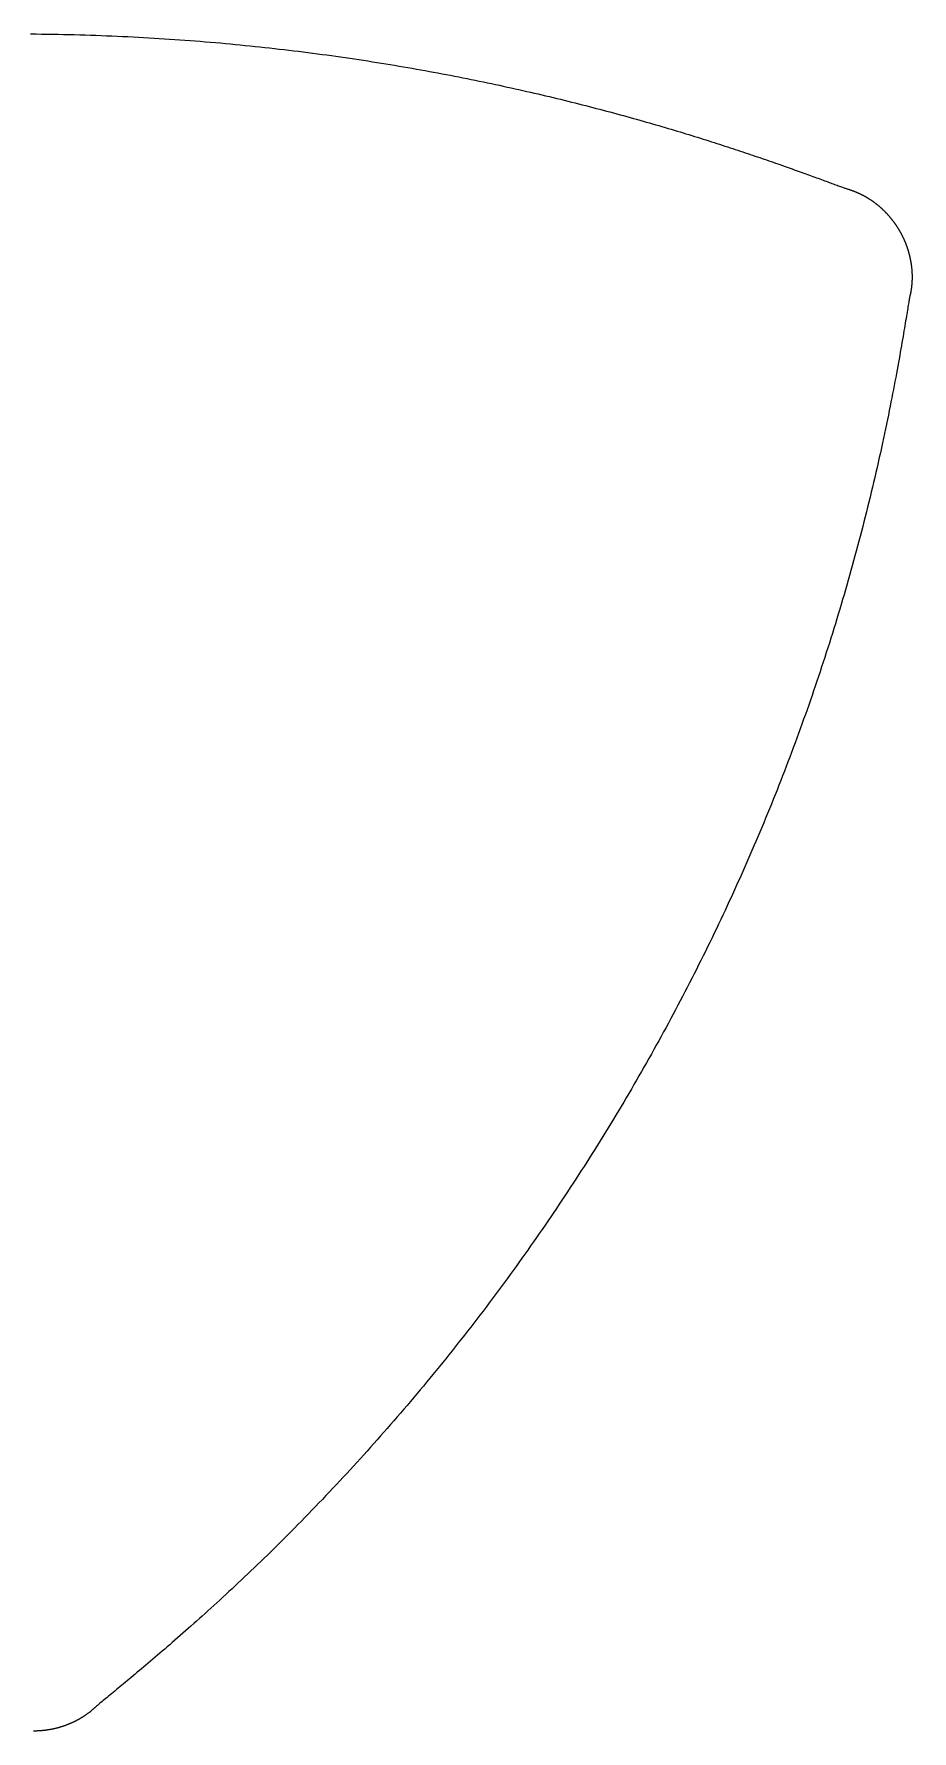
# Model space of a CAD drawing. Extents: x -3 to 136, y 0 to 121.
# Drawn here: x 66.67 to 73.68, y 10.91 to 24.46 of the extents above; entities that cross this region are included whole.
import ezdxf

# ---------------------------------------------------------------- set-up
doc = ezdxf.new("R2010")
doc.units = 0
doc.layers.get('0').update_dxf_attribs({"linetype": 'CONTINUOUS'})

msp = doc.modelspace()

# ---------------------------------------------------------------- linework, layer by layer
for points in [[(66.6417, 24.4603, 0), (66.6859, 24.46, 0), (66.7299, 24.4596, 0), (66.7738, 24.4591, 0), (66.8176, 24.4584, 0), (66.8612, 24.4577, 0), (66.9048, 24.4568, 0), (66.9483, 24.4559, 0), (66.9916, 24.4549, 0), (67.0348, 24.4537, 0), (67.0779, 24.4525, 0), (67.1209, 24.4511, 0), (67.1638, 24.4497, 0), (67.2066, 24.4482, 0), (67.2492, 24.4465, 0), (67.2918, 24.4448, 0), (67.3342, 24.443, 0), (67.3765, 24.4411, 0), (67.4187, 24.4391, 0), (67.4608, 24.437, 0), (67.5027, 24.4348, 0), (67.5446, 24.4325, 0), (67.5863, 24.4302, 0), (67.6279, 24.4277, 0), (67.6694, 24.4252, 0), (67.7107, 24.4225, 0), (67.752, 24.4198, 0), (67.7931, 24.417, 0), (67.8341, 24.4141, 0), (67.875, 24.4112, 0), (67.9158, 24.4081, 0), (67.9564, 24.405, 0), (67.9969, 24.4018, 0), (68.0373, 24.3985, 0), (68.0776, 24.3951, 0), (68.1178, 24.3917, 0), (68.1578, 24.3881, 0), (68.1977, 24.3845, 0), (68.2375, 24.3808, 0), (68.2772, 24.3771, 0), (68.3167, 24.3732, 0), (68.3561, 24.3693, 0), (68.3954, 24.3654, 0), (68.4346, 24.3613, 0), (68.4736, 24.3572, 0), (68.5125, 24.353, 0), (68.5513, 24.3487, 0), (68.59, 24.3444, 0), (68.6285, 24.34, 0), (68.6669, 24.3355, 0), (68.7052, 24.331, 0), (68.7433, 24.3264, 0), (68.7813, 24.3217, 0), (68.8192, 24.317, 0), (68.857, 24.3122, 0), (68.8946, 24.3073, 0), (68.9321, 24.3024, 0), (68.9695, 24.2974, 0), (69.0068, 24.2923, 0), (69.0439, 24.2872, 0), (69.0809, 24.2821, 0), (69.1177, 24.2769, 0), (69.1544, 24.2716, 0), (69.191, 24.2663, 0), (69.2275, 24.2609, 0), (69.2638, 24.2554, 0), (69.3, 24.2499, 0), (69.336, 24.2444, 0), (69.3719, 24.2388, 0), (69.4077, 24.2331, 0), (69.4434, 24.2274, 0), (69.4789, 24.2216, 0), (69.5143, 24.2158, 0), (69.5495, 24.21, 0), (69.5846, 24.2041, 0), (69.6196, 24.1981, 0), (69.6544, 24.1921, 0), (69.6891, 24.1861, 0), (69.7237, 24.18, 0), (69.7581, 24.1739, 0), (69.7924, 24.1677, 0), (69.8266, 24.1615, 0), (69.8606, 24.1553, 0), (69.8944, 24.149, 0), (69.9282, 24.1426, 0), (69.9618, 24.1363, 0), (69.9952, 24.1299, 0), (70.0285, 24.1234, 0), (70.0617, 24.1169, 0), (70.0947, 24.1104, 0), (70.1276, 24.1039, 0), (70.1604, 24.0973, 0), (70.193, 24.0907, 0), (70.2254, 24.084, 0), (70.2577, 24.0773, 0), (70.2899, 24.0706, 0), (70.3219, 24.0639, 0), (70.3538, 24.0571, 0), (70.3856, 24.0503, 0), (70.4172, 24.0435, 0), (70.4486, 24.0366, 0), (70.4799, 24.0297, 0), (70.5111, 24.0228, 0), (70.5421, 24.0159, 0), (70.573, 24.009, 0), (70.6037, 24.002, 0), (70.6343, 23.995, 0), (70.6647, 23.988, 0), (70.695, 23.9809, 0), (70.7251, 23.9739, 0), (70.7551, 23.9668, 0), (70.7849, 23.9597, 0), (70.8146, 23.9526, 0), (70.8442, 23.9454, 0), (70.8735, 23.9383, 0), (70.9028, 23.9311, 0), (70.9319, 23.924, 0), (70.9608, 23.9168, 0), (70.9896, 23.9096, 0), (71.0182, 23.9024, 0), (71.0467, 23.8952, 0), (71.075, 23.8879, 0), (71.1032, 23.8807, 0), (71.1312, 23.8734, 0), (71.1591, 23.8662, 0), (71.1868, 23.8589, 0), (71.2144, 23.8517, 0), (71.2418, 23.8444, 0), (71.269, 23.8371, 0), (71.2961, 23.8298, 0), (71.3231, 23.8226, 0), (71.3499, 23.8153, 0), (71.3765, 23.808, 0), (71.403, 23.8007, 0), (71.4293, 23.7934, 0), (71.4554, 23.7861, 0), (71.4814, 23.7789, 0), (71.5073, 23.7716, 0), (71.533, 23.7643, 0), (71.5585, 23.757, 0), (71.5839, 23.7498, 0), (71.6091, 23.7425, 0), (71.6341, 23.7353, 0), (71.659, 23.728, 0), (71.6837, 23.7208, 0), (71.7083, 23.7136, 0), (71.7327, 23.7064, 0), (71.757, 23.6992, 0), (71.7811, 23.692, 0), (71.805, 23.6848, 0), (71.8287, 23.6776, 0), (71.8523, 23.6705, 0), (71.8758, 23.6633, 0), (71.899, 23.6562, 0), (71.9222, 23.6491, 0), (71.9451, 23.642, 0), (71.9679, 23.635, 0), (71.9905, 23.6279, 0), (72.0129, 23.6209, 0), (72.0352, 23.6139, 0), (72.0573, 23.6069, 0), (72.0793, 23.5999, 0), (72.1011, 23.593, 0), (72.1227, 23.5861, 0), (72.1442, 23.5792, 0), (72.1654, 23.5723, 0), (72.1866, 23.5655, 0), (72.2075, 23.5587, 0), (72.2283, 23.5519, 0), (72.2489, 23.5451, 0), (72.2693, 23.5384, 0), (72.2896, 23.5317, 0), (72.3097, 23.525, 0), (72.3296, 23.5184, 0), (72.3494, 23.5118, 0), (72.369, 23.5052, 0), (72.3884, 23.4987, 0), (72.4077, 23.4922, 0), (72.4267, 23.4857, 0), (72.4456, 23.4793, 0), (72.4644, 23.4729, 0), (72.4829, 23.4666, 0), (72.5013, 23.4603, 0), (72.5195, 23.454, 0), (72.5376, 23.4478, 0), (72.5554, 23.4416, 0), (72.5731, 23.4354, 0), (72.5906, 23.4293, 0), (72.608, 23.4233, 0), (72.6251, 23.4172, 0), (72.6421, 23.4113, 0), (72.6589, 23.4053, 0), (72.6755, 23.3995, 0), (72.692, 23.3936, 0), (72.7083, 23.3879, 0), (72.7244, 23.3821, 0), (72.7403, 23.3765, 0), (72.756, 23.3708, 0), (72.7716, 23.3653, 0), (72.787, 23.3597, 0), (72.8022, 23.3543, 0), (72.8172, 23.3489, 0), (72.832, 23.3435, 0), (72.8467, 23.3382, 0), (72.8612, 23.3329, 0), (72.8755, 23.3278, 0), (72.8896, 23.3226, 0), (72.9035, 23.3176, 0), (72.9173, 23.3125, 0), (72.9308, 23.3076, 0), (72.9442, 23.3027, 0), (72.9574, 23.2979, 0), (72.9704, 23.2931, 0), (72.983, 23.2885, 0), (72.9954, 23.284, 0), (73.0074, 23.2796, 0), (73.0192, 23.2753, 0), (73.0306, 23.2711, 0), (73.0417, 23.267, 0), (73.0524, 23.2631, 0), (73.0627, 23.2593, 0), (73.0727, 23.2556, 0), (73.0824, 23.2521, 0), (73.0916, 23.2487, 0), (73.1004, 23.2455, 0), (73.1088, 23.2425, 0), (73.1168, 23.2396, 0), (73.1244, 23.2369, 0), (73.1315, 23.2343, 0), (73.1381, 23.232, 0), (73.1443, 23.2298, 0), (73.15, 23.2278, 0), (73.1553, 23.226, 0), (73.16, 23.2243, 0), (73.1642, 23.2229, 0), (73.1679, 23.2217, 0), (73.1711, 23.2207, 0)], [(73.1711, 23.2207, 0), (73.1743, 23.2198, 0), (73.1776, 23.2187, 0), (73.1808, 23.2177, 0), (73.184, 23.2167, 0), (73.1872, 23.2156, 0), (73.1904, 23.2146, 0), (73.1936, 23.2135, 0), (73.1968, 23.2124, 0), (73.2, 23.2112, 0), (73.2032, 23.2101, 0), (73.2064, 23.2089, 0), (73.2095, 23.2078, 0), (73.2127, 23.2066, 0), (73.2158, 23.2054, 0), (73.219, 23.2041, 0), (73.2221, 23.2029, 0), (73.2253, 23.2017, 0), (73.2284, 23.2004, 0), (73.2315, 23.1991, 0), (73.2347, 23.1978, 0), (73.2378, 23.1965, 0), (73.2409, 23.1952, 0), (73.244, 23.1938, 0), (73.2471, 23.1924, 0), (73.2502, 23.1911, 0), (73.2532, 23.1897, 0), (73.2563, 23.1883, 0), (73.2594, 23.1868, 0), (73.2624, 23.1854, 0), (73.2655, 23.1839, 0), (73.2685, 23.1825, 0), (73.2716, 23.181, 0), (73.2746, 23.1795, 0), (73.2776, 23.178, 0), (73.2806, 23.1764, 0), (73.2836, 23.1749, 0), (73.2866, 23.1733, 0), (73.2896, 23.1718, 0), (73.2926, 23.1702, 0), (73.2956, 23.1686, 0), (73.2986, 23.1669, 0), (73.3015, 23.1653, 0), (73.3045, 23.1637, 0), (73.3074, 23.162, 0), (73.3104, 23.1603, 0), (73.3133, 23.1586, 0), (73.3162, 23.1569, 0), (73.3191, 23.1552, 0), (73.322, 23.1535, 0), (73.3249, 23.1517, 0), (73.3278, 23.15, 0), (73.3307, 23.1482, 0), (73.3336, 23.1464, 0), (73.3365, 23.1446, 0), (73.3393, 23.1428, 0), (73.3422, 23.1409, 0), (73.345, 23.1391, 0), (73.3478, 23.1372, 0), (73.3507, 23.1354, 0), (73.3535, 23.1335, 0), (73.3563, 23.1316, 0), (73.3591, 23.1297, 0), (73.3619, 23.1277, 0), (73.3646, 23.1258, 0), (73.3674, 23.1238, 0), (73.3702, 23.1219, 0), (73.3729, 23.1199, 0), (73.3757, 23.1179, 0), (73.3784, 23.1159, 0), (73.3811, 23.1139, 0), (73.3838, 23.1118, 0), (73.3865, 23.1098, 0), (73.3892, 23.1077, 0), (73.3919, 23.1057, 0), (73.3946, 23.1036, 0), (73.3973, 23.1015, 0), (73.3999, 23.0994, 0), (73.4026, 23.0973, 0), (73.4052, 23.0951, 0), (73.4078, 23.093, 0), (73.4105, 23.0908, 0), (73.4131, 23.0887, 0), (73.4157, 23.0865, 0), (73.4182, 23.0843, 0), (73.4208, 23.0821, 0), (73.4234, 23.0799, 0), (73.4259, 23.0776, 0), (73.4285, 23.0754, 0), (73.431, 23.0731, 0), (73.4335, 23.0709, 0), (73.4361, 23.0686, 0), (73.4386, 23.0663, 0), (73.4411, 23.064, 0), (73.4435, 23.0617, 0), (73.446, 23.0594, 0), (73.4485, 23.0571, 0), (73.4509, 23.0547, 0), (73.4534, 23.0524, 0), (73.4558, 23.05, 0), (73.4582, 23.0476, 0), (73.4606, 23.0452, 0), (73.463, 23.0429, 0), (73.4654, 23.0404, 0), (73.4678, 23.038, 0), (73.4701, 23.0356, 0), (73.4725, 23.0332, 0), (73.4748, 23.0307, 0), (73.4771, 23.0282, 0), (73.4794, 23.0258, 0), (73.4818, 23.0233, 0), (73.484, 23.0208, 0), (73.4863, 23.0183, 0), (73.4886, 23.0158, 0), (73.4909, 23.0133, 0), (73.4931, 23.0107, 0), (73.4953, 23.0082, 0), (73.4976, 23.0056, 0), (73.4998, 23.0031, 0), (73.502, 23.0005, 0), (73.5042, 22.9979, 0), (73.5064, 22.9953, 0), (73.5085, 22.9927, 0), (73.5107, 22.9901, 0), (73.5128, 22.9875, 0), (73.515, 22.9848, 0), (73.5171, 22.9822, 0), (73.5192, 22.9795, 0), (73.5213, 22.9769, 0), (73.5234, 22.9742, 0), (73.5254, 22.9715, 0), (73.5275, 22.9688, 0), (73.5296, 22.9661, 0), (73.5316, 22.9634, 0), (73.5336, 22.9607, 0), (73.5356, 22.958, 0), (73.5376, 22.9552, 0), (73.5396, 22.9525, 0), (73.5416, 22.9497, 0), (73.5436, 22.947, 0), (73.5455, 22.9442, 0), (73.5475, 22.9414, 0), (73.5494, 22.9386, 0), (73.5513, 22.9358, 0), (73.5532, 22.933, 0), (73.5551, 22.9302, 0), (73.557, 22.9274, 0), (73.5588, 22.9245, 0), (73.5607, 22.9217, 0), (73.5625, 22.9188, 0), (73.5643, 22.916, 0), (73.5662, 22.9131, 0), (73.568, 22.9102, 0), (73.5697, 22.9073, 0), (73.5715, 22.9045, 0), (73.5733, 22.9016, 0), (73.575, 22.8986, 0), (73.5768, 22.8957, 0), (73.5785, 22.8928, 0), (73.5802, 22.8899, 0), (73.5819, 22.8869, 0), (73.5836, 22.884, 0), (73.5853, 22.881, 0), (73.5869, 22.8781, 0), (73.5886, 22.8751, 0), (73.5902, 22.8721, 0), (73.5918, 22.8691, 0), (73.5934, 22.8661, 0), (73.595, 22.8631, 0), (73.5966, 22.8601, 0), (73.5981, 22.8571, 0), (73.5997, 22.8541, 0), (73.6012, 22.8511, 0), (73.6027, 22.8481, 0), (73.6043, 22.845, 0), (73.6057, 22.842, 0), (73.6072, 22.8389, 0), (73.6087, 22.8359, 0), (73.6101, 22.8328, 0), (73.6116, 22.8297, 0), (73.613, 22.8267, 0), (73.6144, 22.8236, 0), (73.6158, 22.8205, 0), (73.6172, 22.8174, 0), (73.6186, 22.8143, 0), (73.6199, 22.8112, 0), (73.6213, 22.8081, 0), (73.6226, 22.805, 0), (73.6239, 22.8018, 0), (73.6252, 22.7987, 0), (73.6265, 22.7956, 0), (73.6278, 22.7924, 0), (73.629, 22.7893, 0), (73.6303, 22.7861, 0), (73.6315, 22.783, 0), (73.6327, 22.7798, 0), (73.6339, 22.7766, 0), (73.6351, 22.7735, 0), (73.6363, 22.7703, 0), (73.6374, 22.7671, 0), (73.6386, 22.7639, 0), (73.6397, 22.7607, 0), (73.6408, 22.7575, 0), (73.6419, 22.7543, 0), (73.643, 22.7511, 0), (73.644, 22.7479, 0), (73.6451, 22.7447, 0), (73.6461, 22.7415, 0), (73.6472, 22.7382, 0), (73.6482, 22.735, 0), (73.6492, 22.7318, 0), (73.6502, 22.7285, 0), (73.6511, 22.7253, 0), (73.6521, 22.722, 0), (73.653, 22.7188, 0), (73.6539, 22.7155, 0), (73.6548, 22.7123, 0), (73.6557, 22.709, 0), (73.6566, 22.7057, 0), (73.6575, 22.7024, 0), (73.6583, 22.6992, 0), (73.6592, 22.6959, 0), (73.66, 22.6926, 0), (73.6608, 22.6893, 0), (73.6616, 22.686, 0), (73.6623, 22.6827, 0), (73.6631, 22.6794, 0), (73.6638, 22.6761, 0), (73.6646, 22.6728, 0), (73.6653, 22.6695, 0), (73.666, 22.6662, 0), (73.6667, 22.6628, 0), (73.6673, 22.6595, 0), (73.668, 22.6562, 0), (73.6686, 22.6529, 0), (73.6692, 22.6495, 0), (73.6698, 22.6462, 0), (73.6704, 22.6428, 0), (73.671, 22.6395, 0), (73.6716, 22.6362, 0), (73.6721, 22.6328, 0), (73.6726, 22.6295, 0), (73.6731, 22.6261, 0), (73.6736, 22.6228, 0), (73.6741, 22.6194, 0), (73.6746, 22.616, 0), (73.675, 22.6127, 0), (73.6755, 22.6093, 0), (73.6759, 22.6059, 0), (73.6763, 22.6026, 0), (73.6767, 22.5992, 0), (73.677, 22.5958, 0), (73.6774, 22.5925, 0), (73.6777, 22.5891, 0), (73.6781, 22.5857, 0), (73.6784, 22.5824, 0), (73.6787, 22.579, 0), (73.6789, 22.5756, 0), (73.6792, 22.5722, 0), (73.6794, 22.5688, 0), (73.6797, 22.5655, 0), (73.6799, 22.5621, 0), (73.6801, 22.5587, 0), (73.6802, 22.5553, 0), (73.6804, 22.5519, 0), (73.6805, 22.5486, 0), (73.6807, 22.5452, 0), (73.6808, 22.5418, 0), (73.6809, 22.5384, 0), (73.681, 22.535, 0), (73.681, 22.5316, 0), (73.6811, 22.5283, 0), (73.6811, 22.5249, 0), (73.6811, 22.5215, 0), (73.6811, 22.5181, 0), (73.6811, 22.5147, 0), (73.6811, 22.5113, 0), (73.681, 22.508, 0), (73.681, 22.5046, 0), (73.6809, 22.5012, 0), (73.6808, 22.4978, 0), (73.6807, 22.4944, 0), (73.6805, 22.4911, 0), (73.6804, 22.4877, 0), (73.6802, 22.4843, 0), (73.68, 22.4809, 0), (73.6798, 22.4775, 0), (73.6796, 22.4742, 0), (73.6794, 22.4708, 0), (73.6791, 22.4674, 0), (73.6789, 22.4641, 0), (73.6786, 22.4607, 0), (73.6783, 22.4573, 0), (73.678, 22.454, 0), (73.6777, 22.4506, 0), (73.6773, 22.4472, 0), (73.6769, 22.4439, 0), (73.6766, 22.4405, 0), (73.6762, 22.4372, 0), (73.6757, 22.4338, 0), (73.6753, 22.4305, 0), (73.6749, 22.4271, 0), (73.6744, 22.4238, 0), (73.6739, 22.4204, 0), (73.6734, 22.4171, 0), (73.6729, 22.4137, 0), (73.6724, 22.4104, 0), (73.6718, 22.4071, 0), (73.6712, 22.4037, 0), (73.6706, 22.4004, 0), (73.67, 22.3971, 0), (73.6694, 22.3938, 0), (73.6688, 22.3904, 0), (73.6681, 22.3871, 0), (73.6675, 22.3838, 0), (73.6668, 22.3805, 0), (73.6661, 22.3772, 0), (73.6653, 22.3739, 0), (73.6646, 22.3706, 0), (73.6638, 22.3673, 0)], [(73.6638, 22.3673, 0), (73.6628, 22.3629, 0), (73.6617, 22.3575, 0), (73.6605, 22.3511, 0), (73.6592, 22.3438, 0), (73.6577, 22.3357, 0), (73.6561, 22.3266, 0), (73.6544, 22.3166, 0), (73.6525, 22.3057, 0), (73.6506, 22.294, 0), (73.6484, 22.2814, 0), (73.6462, 22.2679, 0), (73.6438, 22.2536, 0), (73.6413, 22.2385, 0), (73.6387, 22.2225, 0), (73.6359, 22.2058, 0), (73.633, 22.1882, 0), (73.63, 22.1699, 0), (73.6268, 22.1508, 0), (73.6235, 22.1309, 0), (73.62, 22.1103, 0), (73.6164, 22.0889, 0), (73.6127, 22.0668, 0), (73.6088, 22.0439, 0), (73.6048, 22.0204, 0), (73.6006, 21.9962, 0), (73.5963, 21.9712, 0), (73.5918, 21.9456, 0), (73.5872, 21.9193, 0), (73.5824, 21.8924, 0), (73.5774, 21.8648, 0), (73.5724, 21.8366, 0), (73.5671, 21.8078, 0), (73.5617, 21.7783, 0), (73.5562, 21.7483, 0), (73.5505, 21.7176, 0), (73.5446, 21.6864, 0), (73.5386, 21.6546, 0), (73.5324, 21.6222, 0), (73.526, 21.5893, 0), (73.5195, 21.5559, 0), (73.5128, 21.5219, 0), (73.5059, 21.4874, 0), (73.4989, 21.4524, 0), (73.4917, 21.417, 0), (73.4844, 21.381, 0), (73.4769, 21.3446, 0), (73.4692, 21.3077, 0), (73.4613, 21.2703, 0), (73.4532, 21.2325, 0), (73.445, 21.1943, 0), (73.4366, 21.1557, 0), (73.428, 21.1166, 0), (73.4193, 21.0772, 0), (73.4104, 21.0376, 0), (73.4014, 20.9981, 0), (73.3924, 20.9586, 0), (73.3832, 20.9191, 0), (73.374, 20.8796, 0), (73.3647, 20.8402, 0), (73.3553, 20.8009, 0), (73.3458, 20.7615, 0), (73.3362, 20.7223, 0), (73.3265, 20.683, 0), (73.3168, 20.6438, 0), (73.307, 20.6046, 0), (73.297, 20.5654, 0), (73.287, 20.5263, 0), (73.2769, 20.4872, 0), (73.2668, 20.4481, 0), (73.2565, 20.4091, 0), (73.2461, 20.3701, 0), (73.2357, 20.3312, 0), (73.2252, 20.2922, 0), (73.2146, 20.2534, 0), (73.2039, 20.2145, 0), (73.1931, 20.1757, 0), (73.1822, 20.1369, 0), (73.1713, 20.0981, 0), (73.1602, 20.0594, 0), (73.1491, 20.0207, 0), (73.1379, 19.982, 0), (73.1266, 19.9434, 0), (73.1152, 19.9048, 0), (73.1037, 19.8663, 0), (73.0921, 19.8277, 0), (73.0805, 19.7892, 0), (73.0687, 19.7508, 0), (73.0569, 19.7123, 0), (73.045, 19.6739, 0), (73.033, 19.6355, 0), (73.0209, 19.5972, 0), (73.0087, 19.5589, 0), (72.9964, 19.5206, 0), (72.9841, 19.4823, 0), (72.9716, 19.4441, 0), (72.9591, 19.4059, 0), (72.9465, 19.3678, 0), (72.9338, 19.3296, 0), (72.921, 19.2915, 0), (72.9081, 19.2535, 0), (72.8952, 19.2154, 0), (72.8821, 19.1774, 0), (72.869, 19.1395, 0), (72.8558, 19.1015, 0), (72.8424, 19.0636, 0), (72.829, 19.0257, 0), (72.8155, 18.9878, 0), (72.802, 18.95, 0), (72.7883, 18.9122, 0), (72.7746, 18.8744, 0), (72.7607, 18.8367, 0), (72.7468, 18.799, 0), (72.7328, 18.7613, 0), (72.7187, 18.7236, 0), (72.7045, 18.686, 0), (72.6902, 18.6484, 0), (72.6758, 18.6108, 0), (72.6614, 18.5733, 0), (72.6468, 18.5357, 0), (72.6322, 18.4982, 0), (72.6175, 18.4608, 0), (72.6027, 18.4233, 0), (72.5878, 18.3859, 0), (72.5728, 18.3486, 0), (72.5577, 18.3112, 0), (72.5426, 18.2739, 0), (72.5273, 18.2366, 0), (72.512, 18.1993, 0), (72.4966, 18.1621, 0), (72.481, 18.1248, 0), (72.4655, 18.0877, 0), (72.4498, 18.0505, 0), (72.434, 18.0134, 0), (72.4182, 17.9764, 0), (72.4022, 17.9394, 0), (72.3862, 17.9024, 0), (72.3701, 17.8654, 0), (72.3539, 17.8285, 0), (72.3377, 17.7917, 0), (72.3213, 17.7548, 0), (72.3049, 17.718, 0), (72.2884, 17.6813, 0), (72.2718, 17.6446, 0), (72.2551, 17.6079, 0), (72.2383, 17.5713, 0), (72.2215, 17.5347, 0), (72.2045, 17.4981, 0), (72.1875, 17.4616, 0), (72.1704, 17.4252, 0), (72.1533, 17.3887, 0), (72.136, 17.3524, 0), (72.1186, 17.316, 0), (72.1012, 17.2797, 0), (72.0837, 17.2434, 0), (72.0661, 17.2072, 0), (72.0484, 17.171, 0), (72.0307, 17.1349, 0), (72.0128, 17.0988, 0), (71.9949, 17.0627, 0), (71.9769, 17.0267, 0), (71.9588, 16.9908, 0), (71.9407, 16.9548, 0), (71.9224, 16.9189, 0), (71.9041, 16.8831, 0), (71.8857, 16.8473, 0), (71.8672, 16.8115, 0), (71.8486, 16.7758, 0), (71.83, 16.7402, 0), (71.8112, 16.7045, 0), (71.7924, 16.6689, 0), (71.7735, 16.6334, 0), (71.7545, 16.5979, 0), (71.7355, 16.5625, 0), (71.7163, 16.5271, 0), (71.6971, 16.4917, 0), (71.6778, 16.4564, 0), (71.6584, 16.4211, 0), (71.639, 16.3859, 0), (71.6194, 16.3507, 0), (71.5998, 16.3155, 0), (71.5801, 16.2805, 0), (71.5603, 16.2454, 0), (71.5405, 16.2104, 0), (71.5205, 16.1754, 0), (71.5005, 16.1405, 0), (71.4804, 16.1057, 0), (71.4602, 16.0708, 0), (71.44, 16.0361, 0), (71.4196, 16.0013, 0), (71.3992, 15.9667, 0), (71.3787, 15.932, 0), (71.3581, 15.8974, 0), (71.3375, 15.8629, 0), (71.3167, 15.8284, 0), (71.2959, 15.794, 0), (71.275, 15.7596, 0), (71.2541, 15.7252, 0), (71.233, 15.6909, 0), (71.2119, 15.6567, 0), (71.1907, 15.6225, 0), (71.1694, 15.5883, 0), (71.1481, 15.5542, 0), (71.1266, 15.5201, 0), (71.1051, 15.4861, 0), (71.0835, 15.4522, 0), (71.0618, 15.4183, 0), (71.0401, 15.3844, 0), (71.0183, 15.3506, 0), (70.9964, 15.3168, 0), (70.9744, 15.2831, 0), (70.9523, 15.2494, 0), (70.9302, 15.2158, 0), (70.908, 15.1822, 0), (70.8857, 15.1487, 0), (70.8633, 15.1153, 0), (70.8409, 15.0819, 0), (70.8183, 15.0485, 0), (70.7957, 15.0152, 0), (70.7731, 14.9819, 0), (70.7503, 14.9487, 0), (70.7275, 14.9155, 0), (70.7046, 14.8824, 0), (70.6816, 14.8494, 0), (70.6586, 14.8164, 0), (70.6354, 14.7834, 0), (70.6122, 14.7505, 0), (70.5889, 14.7177, 0), (70.5656, 14.6849, 0), (70.5421, 14.6521, 0), (70.5186, 14.6194, 0), (70.495, 14.5868, 0), (70.4714, 14.5542, 0), (70.4476, 14.5217, 0), (70.4238, 14.4892, 0), (70.3999, 14.4568, 0), (70.376, 14.4244, 0), (70.352, 14.3921, 0), (70.3278, 14.3598, 0), (70.3037, 14.3276, 0), (70.2794, 14.2954, 0), (70.2551, 14.2633, 0), (70.2306, 14.2313, 0), (70.2062, 14.1993, 0), (70.1816, 14.1673, 0), (70.157, 14.1355, 0), (70.1323, 14.1036, 0), (70.1075, 14.0719, 0), (70.0826, 14.0401, 0), (70.0577, 14.0085, 0), (70.0327, 13.9769, 0), (70.0076, 13.9453, 0), (69.9825, 13.9138, 0), (69.9572, 13.8824, 0), (69.9319, 13.851, 0), (69.9066, 13.8197, 0), (69.8811, 13.7884, 0), (69.8556, 13.7572, 0), (69.83, 13.726, 0), (69.8043, 13.6949, 0), (69.7786, 13.6639, 0), (69.7528, 13.6329, 0), (69.7269, 13.602, 0), (69.701, 13.5711, 0), (69.6749, 13.5403, 0), (69.6488, 13.5095, 0), (69.6227, 13.4788, 0), (69.5964, 13.4482, 0), (69.5701, 13.4176, 0), (69.5437, 13.3871, 0), (69.5173, 13.3566, 0), (69.4907, 13.3262, 0), (69.4641, 13.2959, 0), (69.4374, 13.2656, 0), (69.4107, 13.2353, 0), (69.3839, 13.2052, 0), (69.357, 13.1751, 0), (69.33, 13.145, 0), (69.303, 13.115, 0), (69.2759, 13.0851, 0), (69.2487, 13.0552, 0), (69.2214, 13.0254, 0), (69.1941, 12.9957, 0), (69.1667, 12.966, 0), (69.1393, 12.9363, 0), (69.1118, 12.9068, 0), (69.0841, 12.8773, 0), (69.0565, 12.8478, 0), (69.0287, 12.8184, 0), (69.0009, 12.7891, 0), (68.973, 12.7598, 0), (68.9451, 12.7306, 0), (68.9171, 12.7015, 0), (68.889, 12.6724, 0), (68.8609, 12.6435, 0), (68.8328, 12.6147, 0), (68.8049, 12.5863, 0), (68.7772, 12.558, 0), (68.7495, 12.5301, 0), (68.722, 12.5023, 0), (68.6946, 12.4749, 0), (68.6673, 12.4476, 0), (68.6402, 12.4206, 0), (68.6132, 12.3939, 0), (68.5863, 12.3674, 0), (68.5596, 12.3412, 0), (68.533, 12.3152, 0), (68.5066, 12.2895, 0), (68.4803, 12.264, 0), (68.4541, 12.2388, 0), (68.4282, 12.2138, 0), (68.4023, 12.1891, 0), (68.3767, 12.1646, 0), (68.3512, 12.1404, 0), (68.3258, 12.1165, 0), (68.3007, 12.0927, 0), (68.2756, 12.0693, 0), (68.2508, 12.0461, 0), (68.2262, 12.0231, 0), (68.2017, 12.0004, 0), (68.1774, 11.9779, 0), (68.1533, 11.9557, 0), (68.1294, 11.9337, 0), (68.1056, 11.912, 0), (68.0821, 11.8906, 0), (68.0587, 11.8694, 0), (68.0356, 11.8484, 0), (68.0126, 11.8277, 0), (67.9899, 11.8073, 0), (67.9673, 11.7871, 0), (67.945, 11.7672, 0), (67.9229, 11.7475, 0), (67.9009, 11.7281, 0), (67.8792, 11.7089, 0), (67.8578, 11.6899, 0), (67.8365, 11.6713, 0), (67.8155, 11.6529, 0), (67.7946, 11.6347, 0), (67.7741, 11.6168, 0), (67.7537, 11.5991, 0), (67.7336, 11.5817, 0), (67.7137, 11.5646, 0), (67.6941, 11.5477, 0), (67.6747, 11.531, 0), (67.6555, 11.5146, 0), (67.6366, 11.4985, 0), (67.618, 11.4826, 0), (67.5996, 11.467, 0), (67.5814, 11.4516, 0), (67.5635, 11.4365, 0), (67.5459, 11.4216, 0), (67.5285, 11.407, 0), (67.5114, 11.3927, 0), (67.4946, 11.3786, 0), (67.4781, 11.3647, 0), (67.4618, 11.3511, 0), (67.4458, 11.3378, 0), (67.43, 11.3247, 0), (67.4146, 11.3119, 0), (67.3994, 11.2993, 0), (67.3846, 11.287, 0), (67.37, 11.275, 0), (67.3557, 11.2632, 0), (67.3417, 11.2516, 0), (67.328, 11.2403, 0), (67.3146, 11.2293, 0), (67.3016, 11.2185, 0), (67.2889, 11.208, 0), (67.2766, 11.1979, 0), (67.2647, 11.1882, 0), (67.2533, 11.1788, 0), (67.2424, 11.1698, 0), (67.232, 11.1612, 0), (67.2221, 11.153, 0), (67.2128, 11.1453, 0), (67.2041, 11.1381, 0), (67.1959, 11.1313, 0), (67.1884, 11.125, 0), (67.1815, 11.1192, 0), (67.1753, 11.1139, 0), (67.1698, 11.1092, 0), (67.1651, 11.105, 0), (67.161, 11.1014, 0), (67.1578, 11.0984, 0)], [(67.1578, 11.0984, 0), (67.1553, 11.0961, 0), (67.1528, 11.0939, 0), (67.1503, 11.0916, 0), (67.1478, 11.0893, 0), (67.1453, 11.0871, 0), (67.1427, 11.0848, 0), (67.1402, 11.0826, 0), (67.1376, 11.0804, 0), (67.1351, 11.0782, 0), (67.1325, 11.076, 0), (67.1299, 11.0738, 0), (67.1273, 11.0717, 0), (67.1247, 11.0695, 0), (67.1221, 11.0674, 0), (67.1194, 11.0653, 0), (67.1168, 11.0632, 0), (67.1141, 11.0611, 0), (67.1115, 11.059, 0), (67.1088, 11.0569, 0), (67.1061, 11.0549, 0), (67.1034, 11.0528, 0), (67.1007, 11.0508, 0), (67.098, 11.0488, 0), (67.0953, 11.0468, 0), (67.0925, 11.0448, 0), (67.0898, 11.0429, 0), (67.087, 11.0409, 0), (67.0842, 11.039, 0), (67.0815, 11.037, 0), (67.0787, 11.0351, 0), (67.0759, 11.0332, 0), (67.0731, 11.0313, 0), (67.0703, 11.0294, 0), (67.0674, 11.0276, 0), (67.0646, 11.0257, 0), (67.0618, 11.0239, 0), (67.0589, 11.0221, 0), (67.0561, 11.0203, 0), (67.0532, 11.0185, 0), (67.0503, 11.0167, 0), (67.0474, 11.015, 0), (67.0445, 11.0132, 0), (67.0416, 11.0115, 0), (67.0387, 11.0098, 0), (67.0358, 11.0081, 0), (67.0329, 11.0064, 0), (67.0299, 11.0047, 0), (67.027, 11.003, 0), (67.024, 11.0014, 0), (67.021, 10.9997, 0), (67.0181, 10.9981, 0), (67.0151, 10.9965, 0), (67.0121, 10.9949, 0), (67.0091, 10.9933, 0), (67.0061, 10.9918, 0), (67.0031, 10.9902, 0), (67.0001, 10.9887, 0), (66.9971, 10.9872, 0), (66.994, 10.9856, 0), (66.991, 10.9842, 0), (66.9879, 10.9827, 0), (66.9849, 10.9812, 0), (66.9818, 10.9798, 0), (66.9787, 10.9783, 0), (66.9757, 10.9769, 0), (66.9726, 10.9755, 0), (66.9695, 10.9741, 0), (66.9664, 10.9727, 0), (66.9633, 10.9714, 0), (66.9602, 10.97, 0), (66.9571, 10.9687, 0), (66.9539, 10.9673, 0), (66.9508, 10.966, 0), (66.9477, 10.9648, 0), (66.9445, 10.9635, 0), (66.9414, 10.9622, 0), (66.9382, 10.961, 0), (66.9351, 10.9597, 0), (66.9319, 10.9585, 0), (66.9287, 10.9573, 0), (66.9256, 10.9561, 0), (66.9224, 10.9549, 0), (66.9192, 10.9538, 0), (66.916, 10.9526, 0), (66.9128, 10.9515, 0), (66.9096, 10.9504, 0), (66.9064, 10.9493, 0), (66.9032, 10.9482, 0), (66.9, 10.9472, 0), (66.8967, 10.9461, 0), (66.8935, 10.9451, 0), (66.8903, 10.944, 0), (66.887, 10.943, 0), (66.8838, 10.942, 0), (66.8806, 10.941, 0), (66.8773, 10.9401, 0), (66.8741, 10.9391, 0), (66.8708, 10.9382, 0), (66.8675, 10.9373, 0), (66.8643, 10.9364, 0), (66.861, 10.9355, 0), (66.8577, 10.9346, 0), (66.8545, 10.9337, 0), (66.8512, 10.9329, 0), (66.8479, 10.9321, 0), (66.8446, 10.9313, 0), (66.8413, 10.9305, 0), (66.838, 10.9297, 0), (66.8347, 10.9289, 0), (66.8314, 10.9281, 0), (66.8281, 10.9274, 0), (66.8248, 10.9267, 0), (66.8215, 10.926, 0), (66.8182, 10.9253, 0), (66.8149, 10.9246, 0), (66.8115, 10.9239, 0), (66.8082, 10.9233, 0), (66.8049, 10.9226, 0), (66.8016, 10.922, 0), (66.7982, 10.9214, 0), (66.7949, 10.9208, 0), (66.7915, 10.9202, 0), (66.7882, 10.9197, 0), (66.7849, 10.9191, 0), (66.7815, 10.9186, 0), (66.7782, 10.9181, 0), (66.7748, 10.9176, 0), (66.7715, 10.9171, 0), (66.7681, 10.9166, 0), (66.7647, 10.9162, 0), (66.7614, 10.9157, 0), (66.758, 10.9153, 0), (66.7547, 10.9149, 0), (66.7513, 10.9145, 0), (66.7479, 10.9141, 0), (66.7445, 10.9138, 0), (66.7412, 10.9134, 0), (66.7378, 10.9131, 0), (66.7344, 10.9128, 0), (66.731, 10.9125, 0), (66.7277, 10.9122, 0), (66.7243, 10.9119, 0), (66.7209, 10.9117, 0), (66.7175, 10.9114, 0), (66.7141, 10.9112, 0), (66.7107, 10.911, 0), (66.7074, 10.9108, 0), (66.704, 10.9106, 0), (66.7006, 10.9104, 0), (66.6972, 10.9103, 0), (66.6938, 10.9101, 0), (66.6904, 10.91, 0), (66.687, 10.9099, 0), (66.6836, 10.9098, 0), (66.6802, 10.9097, 0), (66.6768, 10.9097, 0), (66.6734, 10.9096, 0), (66.67, 10.9096, 0), (66.6666, 10.9096, 0)]]:
    msp.add_polyline3d(points)

doc.saveas('drawing.dxf')
